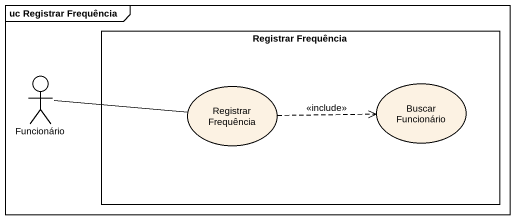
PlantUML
@startuml
mainframe uc Registrar Frequência
rectangle "Registrar Frequência" as Registrar_Frequência {
  usecase "Registrar Frequência" as Registrar_Frequência_2
  usecase "Buscar Funcionário" as Buscar_Funcionário
}
actor Funcionário
Funcionário -right- Registrar_Frequência_2
Registrar_Frequência_2 .right.> Buscar_Funcionário : <<include>>
@enduml
